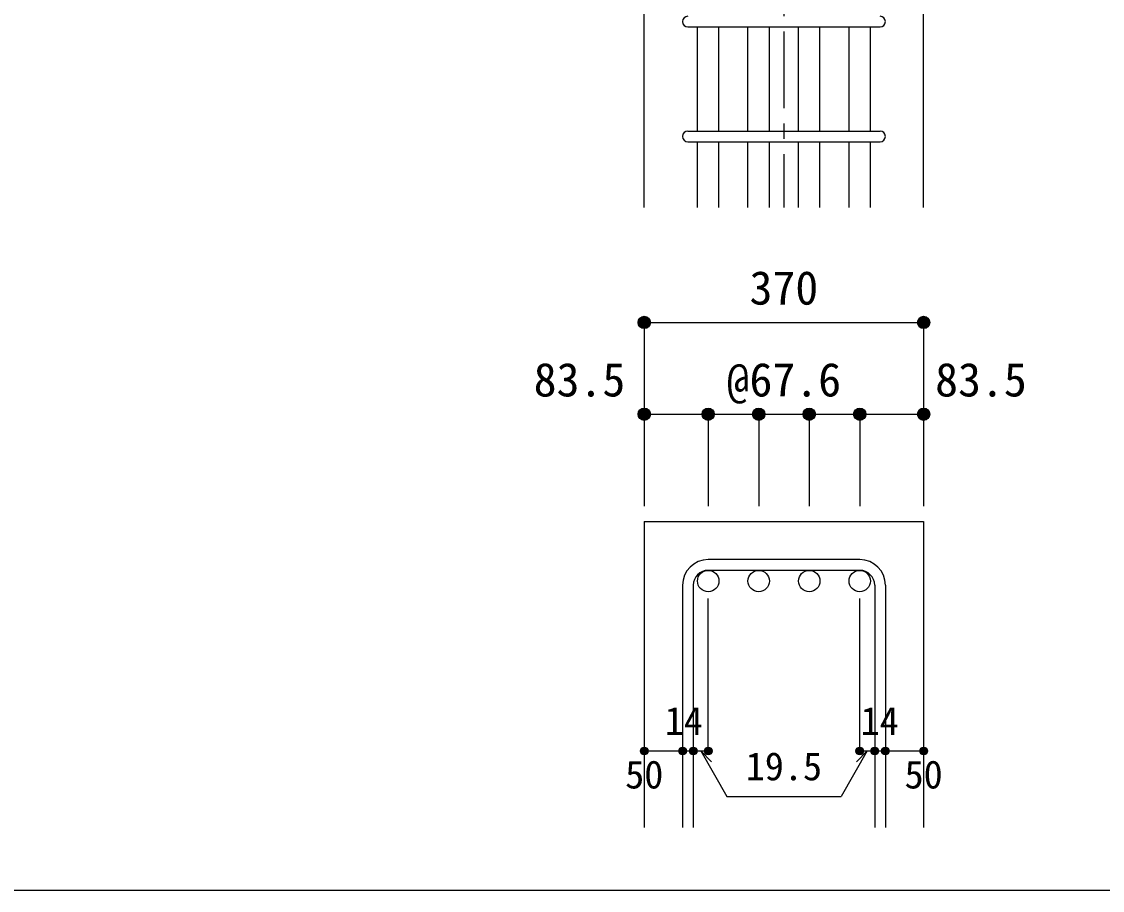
# Model space of a CAD drawing. Units: millimetres at full size, sheet at 1:20. Extents: x -3982 to 3969, y -2797 to 2801.
# Drawn here: x -628 to 784, y 2 to 1137 of the extents above; entities that cross this region are included whole.
import ezdxf
from ezdxf.enums import TextEntityAlignment as Align

# ---------------------------------------------------------------- set-up
doc = ezdxf.new("R2010")
doc.units = ezdxf.units.MM
doc.header["$LTSCALE"] = 20
doc.header["$PDMODE"] = 32
doc.header["$PDSIZE"] = 10
doc.linetypes.add('CHAIN1', pattern=[8, 5, -1, 1, -1])
for name, color, linetype in [('6-1_躯体線', 2, 'Continuous'), ('6-5_梁主筋', 7, 'Continuous'), ('6-6_S.T.P.', 7, 'Continuous'), ('6-D_寸法', 4, 'Continuous'), ('F-0_枠', 6, 'Continuous')]:
    doc.layers.add(name, color=color, linetype=linetype)
doc.styles.add('ＭＳ ゴシック', font='')
doc.styles.get('ＭＳ ゴシック').set_extended_font_data('MS Gothic')

msp = doc.modelspace()

# ---------------------------------------------------------------- linework, layer by layer
at = {"layer": '6-1_躯体線'}
for p, q in [((185.79, 894.12), (185.79, 1294.12)), ((550.79, 894.12), (550.79, 1294.12)), ((185.79, 484.12), (185.79, 84.12)), ((185.79, 484.12), (550.79, 484.12)), ((550.79, 484.12), (550.79, 84.12))]:
    msp.add_line(p, q, dxfattribs=at)
at = {"layer": '6-5_梁主筋'}
for p, q in [((255.29, 994.12), (255.29, 1130.12)), ((283.29, 994.12), (283.29, 1130.12)), ((321.29, 994.12), (321.29, 1130.12)), ((349.29, 994.12), (349.29, 1130.12)), ((387.29, 994.12), (387.29, 1130.12)), ((415.29, 994.12), (415.29, 1130.12)), ((453.29, 994.12), (453.29, 1130.12)), ((481.29, 994.12), (481.29, 1130.12)), ((255.29, 894.12), (255.29, 980.12)), ((283.29, 894.12), (283.29, 980.12)), ((321.29, 894.12), (321.29, 980.12)), ((349.29, 894.12), (349.29, 980.12)), ((387.29, 894.12), (387.29, 980.12)), ((415.29, 894.12), (415.29, 980.12)), ((453.29, 894.12), (453.29, 980.12)), ((481.29, 894.12), (481.29, 980.12))]:
    msp.add_line(p, q, dxfattribs=at)
at = {"layer": '6-5_梁主筋', "color": 3}
for centre in [(269.29, 406.12), (335.29, 406.12), (401.29, 406.12), (467.29, 406.12)]:
    msp.add_circle(centre, 14, dxfattribs=at)
at = {"layer": '6-6_S.T.P.'}
for p, q in [((242.79, 1130.12), (493.79, 1130.12)), ((242.79, 994.12), (493.79, 994.12)), ((242.79, 980.12), (493.79, 980.12)), ((467.29, 434.12), (269.29, 434.12)), ((467.29, 420.12), (269.29, 420.12)), ((235.79, 400.62), (235.79, 84.12)), ((249.79, 400.62), (249.79, 84.12)), ((486.79, 400.62), (486.79, 84.12)), ((500.79, 400.62), (500.79, 84.12))]:
    msp.add_line(p, q, dxfattribs=at)
for centre, radius, start, end in [((242.79, 1137.12), 7, 90, 270), ((493.79, 1137.12), 7, 270, 90), ((242.79, 987.12), 7, 90, 270), ((493.79, 987.12), 7, 270, 90), ((269.29, 400.62), 33.5, 90, 180), ((467.29, 400.62), 33.5, 0, 90), ((269.29, 400.62), 19.5, 90, 180), ((467.29, 400.62), 19.5, 0, 90)]:
    msp.add_arc(centre, radius, start, end, dxfattribs=at)
at = {"layer": '6-D_寸法', "linetype": 'CHAIN1'}
msp.add_line((368.29, 2244.12), (368.29, 894.12), dxfattribs=at)
at = {"layer": '6-D_寸法'}
for p, q in [((185.79, 744.12), (185.79, 624.12)), ((185.79, 744.12), (550.79, 744.12)), ((550.79, 744.12), (550.79, 624.12)), ((185.79, 624.12), (269.29, 624.12)), ((185.79, 624.12), (185.79, 504.12)), ((269.29, 624.12), (269.29, 504.12)), ((269.29, 624.12), (335.29, 624.12)), ((269.29, 624.12), (269.29, 504.12)), ((335.29, 624.12), (335.29, 504.12)), ((335.29, 624.12), (401.29, 624.12)), ((401.29, 624.12), (401.29, 504.12)), ((467.29, 624.12), (467.29, 504.12)), ((467.29, 624.12), (550.79, 624.12)), ((550.79, 624.12), (550.79, 504.12)), ((269.29, 184.12), (269.29, 383.45)), ((467.29, 184.12), (467.29, 383.45)), ((185.79, 184.12), (235.79, 184.12)), ((235.79, 184.12), (269.29, 184.12)), ((259.54, 184.12), (273.68, 169.98)), ((259.54, 184.12), (293.76, 124.85)), ((477.04, 184.12), (442.82, 124.85)), ((477.04, 184.12), (462.9, 169.98)), ((467.29, 184.12), (550.79, 184.12)), ((486.79, 184.12), (500.79, 184.12)), ((293.76, 124.85), (442.82, 124.85))]:
    msp.add_line(p, q, dxfattribs=at)
for points in [[(550.79, 744.12), (550.79, 624.12), (550.79, 504.12)], [(401.29, 624.12), (467.29, 624.12), (467.29, 504.12)]]:
    msp.add_lwpolyline(points, dxfattribs=at)
for centre, radius in [((185.79, 744.12), 8), ((185.79, 744.12), 7.2), ((185.79, 744.12), 6.4), ((185.79, 744.12), 5.6), ((185.79, 744.12), 4.8), ((550.79, 744.12), 8), ((550.79, 744.12), 7.2), ((550.79, 744.12), 6.4), ((550.79, 744.12), 5.6), ((550.79, 744.12), 4.8), ((185.79, 744.12), 4), ((185.79, 744.12), 3.2), ((185.79, 744.12), 2.4), ((185.79, 744.12), 1.6), ((185.79, 744.12), 0.8), ((550.79, 744.12), 4), ((550.79, 744.12), 3.2), ((550.79, 744.12), 2.4), ((550.79, 744.12), 1.6), ((550.79, 744.12), 0.8), ((185.79, 624.12), 8), ((185.79, 624.12), 7.2), ((185.79, 624.12), 6.4), ((185.79, 624.12), 5.6), ((185.79, 624.12), 4.8), ((185.79, 624.12), 4), ((185.79, 624.12), 3.2), ((185.79, 624.12), 2.4), ((185.79, 624.12), 1.6), ((185.79, 624.12), 0.8), ((269.29, 624.12), 8), ((269.29, 624.12), 7.2), ((269.29, 624.12), 6.4), ((269.29, 624.12), 5.6), ((269.29, 624.12), 4.8), ((269.29, 624.12), 4), ((269.29, 624.12), 3.2), ((269.29, 624.12), 2.4), ((269.29, 624.12), 1.6), ((269.29, 624.12), 0.8), ((335.29, 624.12), 8), ((335.29, 624.12), 7.2), ((335.29, 624.12), 6.4), ((335.29, 624.12), 5.6), ((335.29, 624.12), 4.8), ((335.29, 624.12), 4), ((335.29, 624.12), 3.2), ((335.29, 624.12), 2.4), ((335.29, 624.12), 1.6), ((335.29, 624.12), 0.8), ((401.29, 624.12), 8), ((401.29, 624.12), 7.2), ((401.29, 624.12), 6.4), ((401.29, 624.12), 5.6), ((401.29, 624.12), 4.8), ((401.29, 624.12), 4), ((401.29, 624.12), 3.2), ((401.29, 624.12), 2.4), ((401.29, 624.12), 1.6), ((401.29, 624.12), 0.8), ((467.29, 624.12), 8), ((467.29, 624.12), 7.2), ((467.29, 624.12), 6.4), ((467.29, 624.12), 5.6), ((467.29, 624.12), 4.8), ((467.29, 624.12), 4), ((467.29, 624.12), 3.2), ((467.29, 624.12), 2.4), ((467.29, 624.12), 1.6), ((467.29, 624.12), 0.8), ((550.79, 624.12), 8), ((550.79, 624.12), 7.2), ((550.79, 624.12), 6.4), ((550.79, 624.12), 5.6), ((550.79, 624.12), 4.8), ((550.79, 624.12), 4), ((550.79, 624.12), 3.2), ((550.79, 624.12), 2.4), ((550.79, 624.12), 1.6), ((550.79, 624.12), 0.8), ((185.79, 184.12), 4), ((185.79, 184.12), 3.6), ((185.79, 184.12), 3.2), ((185.79, 184.12), 2.8), ((185.79, 184.12), 2.4), ((185.79, 184.12), 2), ((185.79, 184.12), 1.6), ((185.79, 184.12), 1.2), ((185.79, 184.12), 0.8), ((185.79, 184.12), 0.4), ((235.79, 184.12), 4), ((235.79, 184.12), 3.6), ((235.79, 184.12), 3.2), ((235.79, 184.12), 2.8), ((235.79, 184.12), 2.4), ((235.79, 184.12), 2), ((235.79, 184.12), 1.6), ((235.79, 184.12), 1.2), ((235.79, 184.12), 0.8), ((235.79, 184.12), 0.4), ((249.79, 184.12), 4), ((249.79, 184.12), 3.6), ((249.79, 184.12), 3.2), ((249.79, 184.12), 2.8), ((249.79, 184.12), 2.4), ((249.79, 184.12), 2), ((249.79, 184.12), 1.6), ((249.79, 184.12), 1.2), ((249.79, 184.12), 0.8), ((249.79, 184.12), 0.4), ((269.29, 184.12), 4), ((269.29, 184.12), 3.6), ((269.29, 184.12), 3.2), ((269.29, 184.12), 2.8), ((269.29, 184.12), 2.4), ((269.29, 184.12), 2), ((269.29, 184.12), 1.6), ((269.29, 184.12), 1.2), ((269.29, 184.12), 0.8), ((269.29, 184.12), 0.4), ((467.29, 184.12), 4), ((467.29, 184.12), 3.6), ((467.29, 184.12), 3.2), ((467.29, 184.12), 2.8), ((467.29, 184.12), 2.4), ((467.29, 184.12), 2), ((467.29, 184.12), 1.6), ((467.29, 184.12), 1.2), ((467.29, 184.12), 0.8), ((467.29, 184.12), 0.4), ((486.79, 184.12), 4), ((486.79, 184.12), 3.6), ((486.79, 184.12), 3.2), ((486.79, 184.12), 2.8), ((486.79, 184.12), 2.4), ((486.79, 184.12), 2), ((486.79, 184.12), 1.6), ((486.79, 184.12), 1.2), ((486.79, 184.12), 0.8), ((486.79, 184.12), 0.4), ((500.79, 184.12), 4), ((500.79, 184.12), 3.6), ((500.79, 184.12), 3.2), ((500.79, 184.12), 2.8), ((500.79, 184.12), 2.4), ((500.79, 184.12), 2), ((500.79, 184.12), 1.6), ((500.79, 184.12), 1.2), ((500.79, 184.12), 0.8), ((500.79, 184.12), 0.4), ((550.79, 184.12), 4), ((550.79, 184.12), 3.6), ((550.79, 184.12), 3.2), ((550.79, 184.12), 2.8), ((550.79, 184.12), 2.4), ((550.79, 184.12), 2), ((550.79, 184.12), 1.6), ((550.79, 184.12), 1.2), ((550.79, 184.12), 0.8), ((550.79, 184.12), 0.4)]:
    msp.add_circle(centre, radius, dxfattribs=at)
at = {"layer": '6-D_寸法', "color": 7}
for p in [(185.79, 744.12), (550.79, 744.12), (185.79, 624.12), (269.29, 624.12), (335.29, 624.12), (401.29, 624.12), (467.29, 624.12), (550.79, 624.12), (185.79, 184.12), (235.79, 184.12), (249.79, 184.12), (269.29, 184.12), (467.29, 184.12), (486.79, 184.12), (500.79, 184.12), (550.79, 184.12)]:
    msp.add_point(p, dxfattribs=at)
at = {"layer": 'F-0_枠', "color": 2}
msp.add_line((2482.4, 1.97), (-3981.92, 1.97), dxfattribs=at)

# ---------------------------------------------------------------- texts
at = {"layer": '6-D_寸法', "style": 'ＭＳ ゴシック'}
for s, height, p in [('370', 43.99, (323.29, 754.12)), ('83.5', 43.99, (41.27, 634.12)), ('@67.6', 43.99, (293.29, 634.12)), ('83.5', 43.99, (565.8, 634.12)), ('14', 36.66, (212.48, 194.2)), ('14', 36.66, (468.4, 194.12)), ('50', 36.66, (160.79, 124.12)), ('19.5', 36.66, (318.29, 134.85)), ('50', 36.66, (525.79, 124.12))]:
    msp.add_text(s, height=height, dxfattribs=at).set_placement(p, align=Align.BOTTOM_LEFT)

doc.saveas('drawing.dxf')
